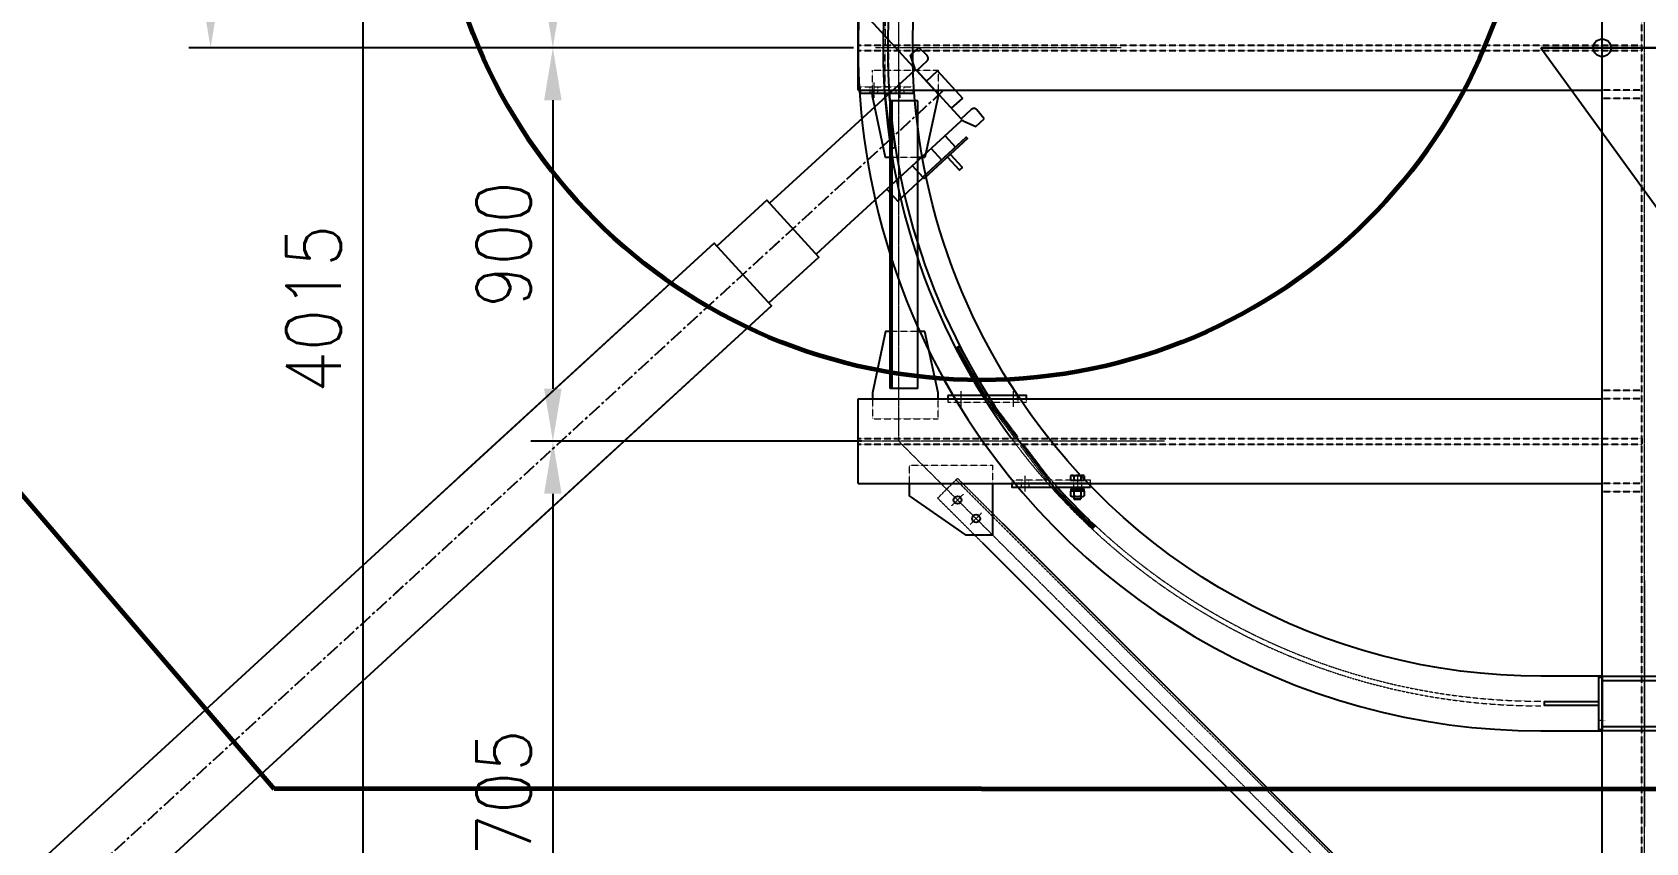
# Model space of a CAD drawing. Header units: millimetres. Extents: x 13669 to 217197, y -88248 to 24578.
# Drawn here: x 199457 to 203149, y -23480 to -21626 of the extents above; entities that cross this region are included whole.
import ezdxf

# ---------------------------------------------------------------- set-up
doc = ezdxf.new("R2010")
doc.units = ezdxf.units.MM
for name, pattern in [('CENTER', [50.8, 31.75, -6.35, 6.35, -6.35]), ('CENTER2', [1.125, 0.75, -0.125, 0.125, -0.125]), ('DASHED2', [0.375, 0.25, -0.125]), ('HIDDEN', [0.375, 0.25, -0.125])]:
    doc.linetypes.add(name, pattern=pattern)
for name, color, linetype in [('1', 7, 'Continuous'), ('CHAPA PISO', 3, 'Continuous'), ('SDDIM', 1, 'Continuous'), ('Tx-DDIM', 1, 'Continuous'), ('Tx_DDIM', 1, 'Continuous'), ('Tx_M_EQUIPOS', 4, 'Continuous'), ('Tx_M_EXISTENTES', 8, 'Continuous'), ('Tx_M_OCULTOS', 2, 'DASHED2')]:
    doc.layers.add(name, color=color, linetype=linetype)
for name, color, linetype, lineweight in [('RELEVO', 170, 'Continuous', 30), ('TITULOS', 6, 'Continuous', 60), ('Tx_EJES', 1, 'CENTER2', 5), ('Tx_M_OCULTAS FINO', 1, 'DASHED2', 5)]:
    doc.layers.add(name, color=color, linetype=linetype, lineweight=lineweight)
doc.styles.add('ROMANS', font='romans.shx', dxfattribs={"width": 0.9})
doc.styles.get("Standard").update_dxf_attribs({"font": 'arial.ttf'})
doc.dimstyles.new('DIMSTYLE24', dxfattribs={"dimtxt": 3.2, "dimasz": 1, "dimexe": 2.54, "dimexo": 0, "dimgap": 1.6, "dimtad": 1, "dimdec": 4, "dimzin": 0, "dimdsep": 46, "dimtxsty": 'Standard', "dimblk1": 'OPEN', "dimblk2": 'OPEN', "dimsah": 1, "dimcen": 0.09, "dimadec": 0, "dimazin": 0, "dimtfac": 1, "dimtdec": 4, "dimtmove": 0, "dimatfit": 3, "dimldrblk": 'OPEN', "dimfxl": 1, "dimtvp": 1, "dimtolj": 1, "dimtzin": 0, "dimarcsym": 0})
doc.dimstyles.new('ESC 1-50', dxfattribs={"dimscale": 50, "dimtxt": 2.5, "dimasz": 2.4, "dimexe": 1, "dimexo": 1, "dimgap": 1, "dimtad": 1, "dimdec": 0, "dimtxsty": 'ROMANS', "dimcen": 2.5, "dimclrd": 256, "dimclre": 256, "dimclrt": 3, "dimadec": 0, "dimazin": 2, "dimtfac": 0.5, "dimtdec": 0, "dimtmove": 0, "dimatfit": 3, "dimfxl": 1, "dimtfill": 1, "dimtfillclr": 256, "dimtolj": 2, "dimlwd": -1, "dimarcsym": 0})
doc.dimstyles.new('ISO-25', dxfattribs={"dimtxt": 2.5, "dimasz": 2.5, "dimexe": 1.25, "dimexo": 0.625, "dimtad": 1, "dimtxsty": 'Standard', "dimcen": 2.5, "dimadec": 0, "dimazin": 0, "dimtfac": 1, "dimtmove": 0, "dimatfit": 3, "dimfxl": 1, "dimarcsym": 0})

# ---------------------------------------------------------------- blocks, each defined once
blk = doc.blocks.new('*D373')
at = {"layer": 'Defpoints', "color": 0, "transparency": 16777216}
for p in [(201848.9, -20761.5), (200647.9, -21661.5), (201386, -21661.5)]:
    blk.add_point(p, dxfattribs=at)
at = {"layer": 'Tx_DDIM', "lineweight": -2, "transparency": 16777216}
for p, q in [((201798.9, -20761.5), (200597.9, -20761.5)), ((201336, -21661.5), (200597.9, -21661.5))]:
    blk.add_line(p, q, dxfattribs=at)
at = {"layer": 'Tx_DDIM', "transparency": 16777216}
blk.add_line((200647.9, -20881.5), (200647.9, -21541.5), dxfattribs=at)
for points in [[(200627.9, -20881.5), (200667.9, -20881.5), (200647.9, -20761.5)], [(200627.9, -21541.5), (200667.9, -21541.5), (200647.9, -21661.5)]]:
    blk.add_solid(points, dxfattribs=at)
at = {"layer": 'Tx_DDIM', "color": 3, "transparency": 16777216, "insert": (200535.4, -21211.5), "char_height": 125, "attachment_point": 5, "rotation": 90, "style": 'ROMANS', "bg_fill": 3, "box_fill_scale": 1.1, "bg_fill_color": 256, "bg_fill_true_color": 13158600, "bg_fill_transparency": 0}
blk.add_mtext('\\A2;900', dxfattribs=at)
blk = doc.blocks.new('*D374')
at = {"layer": 'Defpoints', "color": 0, "transparency": 16777216}
for p in [(201386, -21661.5), (200647.9, -22561.5), (201329.4, -22561.5)]:
    blk.add_point(p, dxfattribs=at)
at = {"layer": 'Tx_DDIM', "lineweight": -2, "transparency": 16777216}
for p, q in [((201336, -21661.5), (200597.9, -21661.5)), ((201279.4, -22561.5), (200597.9, -22561.5))]:
    blk.add_line(p, q, dxfattribs=at)
at = {"layer": 'Tx_DDIM', "transparency": 16777216}
blk.add_line((200647.9, -21781.5), (200647.9, -22441.5), dxfattribs=at)
for points in [[(200627.9, -21781.5), (200667.9, -21781.5), (200647.9, -21661.5)], [(200627.9, -22441.5), (200667.9, -22441.5), (200647.9, -22561.5)]]:
    blk.add_solid(points, dxfattribs=at)
at = {"layer": 'Tx_DDIM', "color": 3, "transparency": 16777216, "insert": (200535.4, -22111.5), "char_height": 125, "attachment_point": 5, "rotation": 90, "style": 'ROMANS', "bg_fill": 3, "box_fill_scale": 1.1, "bg_fill_color": 256, "bg_fill_true_color": 13158600, "bg_fill_transparency": 0}
blk.add_mtext('\\A2;900', dxfattribs=at)
blk = doc.blocks.new('*D375')
at = {"layer": 'Defpoints', "color": 0, "transparency": 16777216}
for p in [(201404.4, -22561.5), (200647.9, -24266.5), (203145.9, -24266.5)]:
    blk.add_point(p, dxfattribs=at)
at = {"layer": 'SDDIM', "lineweight": -2, "transparency": 16777216}
for p, q in [((201354.4, -22561.5), (200597.9, -22561.5)), ((203095.9, -24266.5), (200597.9, -24266.5))]:
    blk.add_line(p, q, dxfattribs=at)
at = {"layer": 'SDDIM', "transparency": 16777216}
blk.add_line((200647.9, -22681.5), (200647.9, -24146.5), dxfattribs=at)
for points in [[(200627.9, -22681.5), (200667.9, -22681.5), (200647.9, -22561.5)], [(200627.9, -24146.5), (200667.9, -24146.5), (200647.9, -24266.5)]]:
    blk.add_solid(points, dxfattribs=at)
at = {"layer": 'SDDIM', "color": 3, "transparency": 16777216, "insert": (200535.4, -23414), "char_height": 125, "attachment_point": 5, "rotation": 90, "style": 'ROMANS', "bg_fill": 3, "box_fill_scale": 1.1, "bg_fill_color": 256, "bg_fill_true_color": 13158600, "bg_fill_transparency": 0}
blk.add_mtext('\\A2;1705', dxfattribs=at)
blk = doc.blocks.new('*D377')
at = {"layer": 'Defpoints', "color": 0, "transparency": 16777216}
for p in [(201706.3, -20251.5), (200212.9, -24266.5), (202710.9, -24266.5)]:
    blk.add_point(p, dxfattribs=at)
at = {"layer": 'SDDIM', "lineweight": -2, "transparency": 16777216}
for p, q in [((201656.3, -20251.5), (200162.9, -20251.5)), ((202660.9, -24266.5), (200162.9, -24266.5))]:
    blk.add_line(p, q, dxfattribs=at)
at = {"layer": 'SDDIM', "transparency": 16777216}
blk.add_line((200212.9, -20371.5), (200212.9, -24146.5), dxfattribs=at)
for points in [[(200192.9, -20371.5), (200232.9, -20371.5), (200212.9, -20251.5)], [(200192.9, -24146.5), (200232.9, -24146.5), (200212.9, -24266.5)]]:
    blk.add_solid(points, dxfattribs=at)
at = {"layer": 'SDDIM', "color": 3, "transparency": 16777216, "insert": (200100.4, -22259), "char_height": 125, "attachment_point": 5, "rotation": 90, "style": 'ROMANS', "bg_fill": 3, "box_fill_scale": 1.1, "bg_fill_color": 256, "bg_fill_true_color": 13158600, "bg_fill_transparency": 0}
blk.add_mtext('\\A2;4015', dxfattribs=at)
blk = doc.blocks.new('BRW58V')
for p, q in [((-15.6, 10), (-15.6, 0)), ((-15.6, 0), (15.6, 0)), ((-11.7, 11), (11.7, 11)), ((-7.8, 10), (-7.8, 0)), ((7.8, 10), (7.8, 0)), ((15.6, 10), (15.6, 0)), ((-15.6, -25), (-15.6, -36)), ((-15, -20), (15, -20)), ((-15, -20), (-15, -24)), ((-15, -24), (-11.7, -24)), ((-11.7, -24), (11.7, -24)), ((-7.8, -25), (-7.8, -36)), ((7.8, -25), (7.8, -36)), ((11.7, -24), (15, -24)), ((15, -20), (15, -24)), ((15.6, -25), (15.6, -36)), ((-11.7, -37), (11.7, -37)), ((-7.9, -37), (-7.9, -42.5)), ((-7.9, -42.5), (7.9, -42.5)), ((-7.9, -42.5), (-6.9, -43.5)), ((-6.9, -43.5), (6.9, -43.5)), ((6.9, -43.5), (7.9, -42.5)), ((7.9, -37), (7.9, -42.5))]:
    blk.add_line(p, q)
at = {"linetype": 'HIDDEN'}
for p, q in [((-6.5, -37), (-6.5, -42.5)), ((6.5, -37), (6.5, -42.5))]:
    blk.add_line(p, q, dxfattribs=at)
for centre, radius, start, end in [((-11.7, 2.9), 8.09, 61.2168, 118.7832), ((0, -19.9), 30.9, 75.3778, 104.6222), ((11.7, 2.9), 8.09, 61.2168, 118.7832), ((-11.7, -32.1), 8.09, 61.2168, 118.7832), ((-11.7, -28.9), 8.09, 241.2168, 298.7832), ((0, -54.9), 30.9, 75.3778, 104.6222), ((0, -6.1), 30.9, 255.3778, 284.6222), ((11.7, -32.1), 8.09, 61.2168, 118.7832), ((11.7, -28.9), 8.09, 241.2168, 298.7832)]:
    blk.add_arc(centre, radius, start, end)
blk = doc.blocks.new('*D380')
at = {"layer": 'Defpoints', "color": 0, "transparency": 16777216}
for p in [(202908.9, -20161.5), (199864.7, -21661.5), (201266.7, -21661.5)]:
    blk.add_point(p, dxfattribs=at)
at = {"layer": 'SDDIM', "lineweight": -2, "transparency": 16777216}
for p, q in [((202858.9, -20161.5), (199814.7, -20161.5)), ((201216.7, -21661.5), (199814.7, -21661.5))]:
    blk.add_line(p, q, dxfattribs=at)
at = {"layer": 'SDDIM', "transparency": 16777216}
blk.add_line((199864.7, -20281.5), (199864.7, -21541.5), dxfattribs=at)
for points in [[(199844.7, -20281.5), (199884.7, -20281.5), (199864.7, -20161.5)], [(199844.7, -21541.5), (199884.7, -21541.5), (199864.7, -21661.5)]]:
    blk.add_solid(points, dxfattribs=at)
at = {"layer": 'SDDIM', "color": 3, "transparency": 16777216, "insert": (199752.2, -20911.5), "char_height": 125, "attachment_point": 5, "rotation": 90, "style": 'ROMANS', "bg_fill": 3, "box_fill_scale": 1.1, "bg_fill_color": 256, "bg_fill_true_color": 13158600, "bg_fill_transparency": 0}
blk.add_mtext('\\A2;1500', dxfattribs=at)
blk = doc.blocks.new('A$C30D82DAE')
at = {"layer": 'Tx_M_EQUIPOS'}
for points in [[(-104.9, 60), (-97, 60), (-97, -60), (-104.9, -60)], [(-104.9, 4), (-229.9, 4), (-229.9, -4), (-104.9, -4)]]:
    blk.add_lwpolyline(points, close=True, dxfattribs=at)
at = {"layer": 'Tx_M_OCULTAS FINO'}
blk.add_line((-89.1, -39), (-104.9, -39), dxfattribs=at)
blk = doc.blocks.new('_OPEN')
at = {"color": 0, "linetype": 'ByBlock'}
for q in [(-3.128, 0.562), (-3.128, -0.562), (-3, 0)]:
    blk.add_line((0, 0), q, dxfattribs=at)
blk = doc.blocks.new('*D398')
at = {"layer": '1', "color": 0, "linetype": 'Continuous', "lineweight": -2, "transparency": 16777216}
blk.add_line((197699.1, -25283.2), (197378.9, -25576.8), dxfattribs=at)
blk.add_arc((198291.5, -24739.9), 1237, 105.6249, 222.5007, dxfattribs=at)
at = {"layer": 'Defpoints', "color": 0, "linetype": 'Continuous', "transparency": 16777216}
for p in [(197351, -21371.8), (201544.4, -21756.7), (197283.5, -24022.9), (198126.2, -24147.7), (197699.1, -25283.2)]:
    blk.add_point(p, dxfattribs=at)
at = {"layer": '1', "color": 0, "linetype": 'Continuous', "lineweight": -2, "transparency": 16777216, "xscale": 0.5, "yscale": 0.5, "zscale": 0.5}
for p, rotation in [((197958.8, -23548.4), 15.61327975359566), ((197379.8, -25576), 312.5122968847326)]:
    blk.add_blockref('_OPEN', p, dxfattribs=dict(at, rotation=rotation))
at = {"layer": '1', "color": 0, "linetype": 'Continuous', "transparency": 16777216, "insert": (197056.4, -24646.4), "char_height": 1.6, "attachment_point": 5, "rotation": 85.6712}
blk.add_mtext('\\A1;117°', dxfattribs=at)
blk = doc.blocks.new('*D399')
at = {"layer": '1', "color": 0, "linetype": 'Continuous', "lineweight": -2, "transparency": 16777216}
blk.add_line((197699.1, -25283.2), (197394.3, -25562.8), dxfattribs=at)
blk.add_arc((198307, -24725.7), 1237.2, 222.547, 5.4397, dxfattribs=at)
at = {"layer": 'Defpoints', "color": 0, "linetype": 'Continuous', "transparency": 16777216}
for p in [(201544.4, -21756.7), (201756.4, -24395.8), (198887.3, -24670.2), (197699.1, -25283.2), (198310.7, -25962.9)]:
    blk.add_point(p, dxfattribs=at)
at = {"layer": '1', "color": 0, "linetype": 'Continuous', "lineweight": -2, "transparency": 16777216, "xscale": 0.5, "yscale": 0.5, "zscale": 0.5}
for p, rotation in [((199538.5, -24607.9), 95.45130150216656), ((197395.2, -25561.9), 132.5354540853407)]:
    blk.add_blockref('_OPEN', p, dxfattribs=dict(at, rotation=rotation))
at = {"layer": '1', "color": 0, "linetype": 'Continuous', "transparency": 16777216, "insert": (199198, -25581.7), "char_height": 1.6, "attachment_point": 5, "rotation": 46.15}
blk.add_mtext('\\A1;143°', dxfattribs=at)
blk = doc.blocks.new('*D400')
at = {"color": 0, "lineweight": -2, "transparency": 16777216}
for p, q in [((201530.7, -21768.4), (199046.3, -19059.4)), ((195849, -21993.3), (198973.4, -19127.9)), ((198258.8, -24769), (195774.4, -22060))]:
    blk.add_line(p, q, dxfattribs=at)
at = {"color": 0, "transparency": 16777216}
for points in [[(198962.2, -19115.6), (198984.7, -19140.2), (199047.1, -19060.3)], [(195837.7, -21981), (195860.2, -22005.6), (195775.3, -22060.9)]]:
    blk.add_solid(points, dxfattribs=at)
at = {"layer": 'Defpoints', "color": 0, "transparency": 16777216}
for p in [(199047.1, -19060.3), (201531.1, -21768.8), (198259.3, -24769.5)]:
    blk.add_point(p, dxfattribs=at)
at = {"color": 0, "transparency": 16777216, "insert": (197309.2, -20449.4), "char_height": 250, "attachment_point": 5, "rotation": 42.5239}
blk.add_mtext('4439,44', dxfattribs=at)

msp = doc.modelspace()

# ---------------------------------------------------------------- linework, layer by layer
at = {"layer": 'Tx-DDIM'}
msp.add_circle((203048.8743747, -21661.5175154), 20, dxfattribs=at)
at = {"layer": 'Tx_EJES'}
for p, q in [((203145.8743747, -24647.9214104), (203145.8743747, -19833.65839)), ((203048.8743747, -21681.5175154), (203048.8743747, -21641.5175154))]:
    msp.add_line(p, q, dxfattribs=at)
at = {"layer": 'Tx_M_EQUIPOS'}
msp.add_line((203048.8743746, -21758.5175154), (203048.8743746, -21564.5175154), dxfattribs=at)
at = {"layer": 'Tx_M_OCULTOS'}
for p, q in [((203048.8743746, -21655.2175154), (203139.5743746, -21655.2175154)), ((203048.8743746, -21667.8175154), (203139.5743746, -21667.8175154)), ((203139.5743746, -21655.2175154), (203139.5743746, -21667.8175154)), ((203139.5743745, -21758.5175155), (203048.8743745, -21758.5175155)), ((203139.5743745, -21777.5675155), (203048.8743745, -21777.5675155)), ((203139.5743745, -22445.4675155), (203048.8743745, -22445.4675155)), ((203139.5743745, -22464.5175155), (203048.8743745, -22464.5175155))]:
    msp.add_line(p, q, dxfattribs=at)

# ---------------------------------------------------------------- dimensions: what is measured, and where the dimension line sits
at = {"layer": 'Tx_DDIM'}
dim = msp.add_linear_dim(base=(200647.8945823, -21661.5175154), p1=(201848.8743749, -20761.5175154), p2=(201385.9724946, -21661.5175154), angle=90, dimstyle='ESC 1-50', dxfattribs=at)
dim.commit()
dim.dimension.update_dxf_attribs({"geometry": '*D373', "text_midpoint": (200535.3945823, -21211.5175154)})

# ---------------------------------------------------------------- next in the draw order: dimensions: what is measured, and where the dimension line sits
dim = msp.add_linear_dim(base=(200647.8945823, -22561.5175154), p1=(201385.9724946, -21661.5175154), p2=(201329.3743746, -22561.5175154), angle=90, dimstyle='ESC 1-50', dxfattribs=at)
dim.commit()
dim.dimension.update_dxf_attribs({"geometry": '*D374', "text_midpoint": (200535.3945823, -22111.5175154)})

# ---------------------------------------------------------------- next in the draw order: dimensions: what is measured, and where the dimension line sits
at = {"layer": 'SDDIM'}
dim = msp.add_linear_dim(base=(200647.8945823, -24266.5175153), p1=(201404.3743746, -22561.5175154), p2=(203145.8743747, -24266.5175153), angle=90, dimstyle='ESC 1-50', dxfattribs=at)
dim.commit()
dim.dimension.update_dxf_attribs({"geometry": '*D375', "text_midpoint": (200535.3945823, -23414.0175153)})

# ---------------------------------------------------------------- next in the draw order: linework, layer by layer
at = {"layer": 'CHAPA PISO'}
for p, q in [((203048.8743746, -23161.5175154), (203048.8743746, -23108.5175154)), ((203048.8743746, -23214.5175154), (203048.8743746, -23108.5175154)), ((203048.8743747, -23108.5175158), (204202.8945823, -23108.5175156)), ((203048.8743747, -23161.5175158), (203048.8743747, -23108.5175158)), ((204202.8945823, -23214.5175154), (203048.8743747, -23214.5175154))]:
    msp.add_line(p, q, dxfattribs=at)
at = {"layer": 'Tx_EJES'}
msp.add_line((203145.8743747, -22880.2675154), (203145.8743747, -23442.7675154), dxfattribs=at)
at = {"layer": 'Tx_M_EQUIPOS'}
for p, q in [((203048.8743746, -24009.6175153), (203048.8743746, -20348.5175154)), ((203048.8743746, -22658.5175154), (203048.8743746, -22464.5175154)), ((203048.8743746, -23099.0175154), (204202.8945823, -23099.0175154)), ((204202.8945823, -23224.0175154), (203048.8743746, -23224.0175154))]:
    msp.add_line(p, q, dxfattribs=at)
at = {"layer": 'Tx_M_OCULTAS FINO'}
for p, q in [((203242.8743746, -23099.0175154), (203048.8743746, -23099.0175154)), ((203242.8743746, -23224.0175154), (203048.8743746, -23224.0175154))]:
    msp.add_line(p, q, dxfattribs=at)
at = {"layer": 'Tx_M_OCULTOS'}
for p, q in [((203139.5743746, -24009.6175153), (203139.5743746, -20348.5175154)), ((203048.8743746, -22555.2175154), (203139.5743746, -22555.2175154)), ((203139.5743746, -22555.2175154), (203139.5743746, -22567.8175154)), ((203048.8743746, -22567.8175154), (203139.5743746, -22567.8175154)), ((203139.5743745, -22658.5175155), (203048.8743745, -22658.5175155)), ((203139.5743745, -22677.5675155), (203048.8743745, -22677.5675155))]:
    msp.add_line(p, q, dxfattribs=at)

# ---------------------------------------------------------------- next in the draw order: block references
msp.add_blockref('A$C30D82DAE', (203145.8743747, -23161.5175158))

# ---------------------------------------------------------------- next in the draw order: dimensions: what is measured, and where the dimension line sits
at = {"layer": 'SDDIM'}
dim = msp.add_linear_dim(base=(200212.9495117, -24266.5175153), p1=(201706.2594785, -20251.5175154), p2=(202710.9293041, -24266.5175153), angle=90, dimstyle='ESC 1-50', dxfattribs=at)
dim.commit()
dim.dimension.update_dxf_attribs({"geometry": '*D377', "text_midpoint": (200100.4495117, -22259.0175153)})

# ---------------------------------------------------------------- next in the draw order: linework, layer by layer
for p, q in [((201231.5613268, -21936.6506648), (201143.7961822, -22017.1399107)), ((201338.0820889, -22052.8004681), (201250.3169443, -22133.2897141))]:
    msp.add_line(p, q)
at = {"color": 7, "linetype": 'Continuous'}
for points in [[(201142.2512065, -22245.0833242), (201256.636629, -22140.1806724), (201137.4764975, -22010.2489524), (201023.0910751, -22115.1516042)], [(197931.4363344, -25202.4022202), (201148.5708912, -22251.9742825), (201016.7713904, -22108.2606458), (197799.6368335, -25058.6885835)]]:
    msp.add_lwpolyline(points, dxfattribs=at)
at = {"layer": '1', "color": 7, "linetype": 'Continuous'}
for p, q in [((201231.5613268, -21936.6506648), (201475.1223536, -21713.2813138)), ((201635.1125153, -21823.8141701), (201617.8298854, -21803.4791589)), ((201338.0820889, -22052.8004681), (201581.6431157, -21829.4311171)), ((201513.814259, -21891.6368317), (201537.4707689, -21917.4317933)), ((201545.2834772, -21862.7764719), (201568.9399871, -21888.5714336)), ((201351.921138, -21933.1888077), (201319.6773696, -21962.7595059)), ((201016.7744973, -22108.2545304), (200327.6833834, -22740.2186706)), ((201016.7745076, -22108.2545416), (200327.6833937, -22740.2186818)), ((201148.5745154, -22251.9687312), (200459.4834015, -22883.9328713)), ((201148.5745103, -22251.9687255), (200565.5780505, -22786.6336617))]:
    msp.add_line(p, q, dxfattribs=at)
at = {"layer": '1', "color": 7, "linetype": 'CENTER'}
for p, q in [((197699.0590592, -25283.2216209), (201544.423339, -21756.645408)), ((197699.0675512, -25283.2138329), (201544.4170415, -21756.6511834))]:
    msp.add_line(p, q, dxfattribs=at)
at = {"layer": '1', "color": 7, "linetype": 'Continuous'}
for points in [[(201503.7921992, -21692.1440306), (201480.424185, -21713.5747916), (201581.8084164, -21824.1237429), (201605.1764306, -21802.6929819)], [(201502.7287159, -21737.8955609), (201528.2374884, -21714.5015145), (201585.012658, -21776.4089272), (201584.1285317, -21777.2197577), (201559.5038855, -21799.8029736)], [(201587.046014, -21828.5442518), (201615.9883426, -21841.3529122), (201635.1131343, -21823.8136023)], [(201494.2460405, -21957.0731089), (201593.7400966, -21865.8273006), (201596.7816236, -21869.1437692), (201497.2875674, -21960.3895774), (201495.5976951, -21958.5469475)], [(201550.8358985, -21911.5159471), (201577.533692, -21940.627112), (201578.9469582, -21940.6879717), (201584.1057914, -21935.9568157), (201584.1666291, -21934.5440581), (201557.4688356, -21905.4328932)], [(201411.9985864, -21985.0117899), (201437.0067509, -22012.2805901), (201495.597076, -21958.5475153), (201470.5889115, -21931.278715)], [(200327.6832517, -22740.2220574), (201016.7713904, -22108.2606458), (200433.7773456, -22642.9233672)]]:
    msp.add_lwpolyline(points, dxfattribs=at)
for centre, radius, start, end in [((201471.74269, -21709.5961424), 4.9999814, 312.5238760696, 18.9180460691), ((201611.1243596, -21809.1785793), 8.7999675, 40.3632460706, 132.5238760696), ((201585.0227794, -21833.1162885), 4.9999814, 66.1297060705, 132.5238760696)]:
    msp.add_arc(centre, radius, start, end, dxfattribs=at)
at = {"layer": 'TITULOS'}
for p, q in [((198926.8743748, -22093.7921077), (200009.8786994, -23356.5175154)), ((201628.8743746, -23356.5175154), (200009.8786994, -23356.5175154)), ((201628.8743746, -23356.5175154), (204435.8743748, -23356.5175154))]:
    msp.add_line(p, q, dxfattribs=at)
at = {"layer": 'Tx-DDIM'}
for p, q in [((201635.8234581, -22454.6429554), (201574.1184604, -22345.9346611)), ((201794.1199256, -22666.4175154), (201635.9574561, -22456.6175154)), ((201797.9931875, -22669.2196337), (201885.5593837, -22758.4225556))]:
    msp.add_line(p, q, dxfattribs=at)
at = {"layer": 'Tx_EJES'}
for p, q in [((201439.3743746, -22561.5175154), (201439.3743746, -20761.5175154)), ((201948.4724946, -21661.5175154), (201385.9724946, -21661.5175154)), ((201382.013994, -21740.6175154), (201382.013994, -21776.4175154)), ((201442.013994, -21740.6175154), (201442.013994, -21776.4175154)), ((201581.9130496, -22482.4175154), (201581.9130496, -22446.6175154)), ((201701.9130496, -22482.4175154), (201701.9130496, -22446.6175154)), ((202047.5106003, -22561.5175154), (201346.3743746, -22561.5175154)), ((201439.3743746, -22561.5175154), (203145.8743747, -24266.5175153)), ((201728.1643322, -22640.6175154), (201728.1643322, -22676.4175154)), ((201848.1643322, -22640.6175154), (201848.1643322, -22676.4175154)), ((201560.4718257, -22709.3667737), (201587.3300663, -22682.4849042)), ((201602.9168829, -22751.7745221), (201629.7751235, -22724.8926525))]:
    msp.add_line(p, q, dxfattribs=at)
at = {"layer": 'Tx_M_EQUIPOS'}
for p, q in [((201346.3743746, -21758.5175154), (201346.3743746, -21564.5175154)), ((201346.3743746, -21758.5175154), (203048.8743746, -21758.5175154)), ((201529.3743746, -21772.4791269), (201529.3743746, -21758.5175154)), ((201419.3743746, -22440.5559038), (201419.3743746, -21782.4791269)), ((201483.3743746, -21782.4791269), (201419.3743746, -21782.4791269)), ((201424.1743746, -22440.5559038), (201424.1743746, -21782.4791269)), ((201483.3743746, -22440.5559038), (201483.3743746, -21782.4791269)), ((201483.3743746, -22440.5559038), (201419.3743746, -22440.5559038)), ((201346.3743746, -22464.5175154), (203048.8743746, -22464.5175154)), ((201346.3743746, -22658.5175154), (201346.3743746, -22464.5175154)), ((201346.3743746, -22658.5175154), (203048.8743746, -22658.5175154)), ((201676.4547374, -22748.9137609), (202908.2168966, -23979.5932107)), ((201631.2198059, -22794.1884885), (202862.5024851, -24024.3888799))]:
    msp.add_line(p, q, dxfattribs=at)
for points in [[(201352.013994, -21766.4175154), (201352.013994, -21758.5175154), (201472.013994, -21758.5175154), (201472.013994, -21766.4175154)], [(201416.5719274, -21766.4175147), (201430.4969315, -21890.6394703), (201422.5467263, -21891.5306706), (201408.6217222, -21767.308715)], [(201551.9130496, -22456.6175154), (201551.9130496, -22464.5175154), (201731.9130496, -22464.5175154), (201731.9130496, -22456.6175154)], [(201878.1643322, -22666.4175154), (201878.1643322, -22658.5175154), (201698.1643322, -22658.5175154), (201698.1643322, -22666.4175154)]]:
    msp.add_lwpolyline(points, close=True, dxfattribs=at)
for points in [[(201379.3743746, -21772.4791269), (201379.3743746, -21758.5175154)], [(201419.3743746, -21912.4791269), (201409.3743746, -21912.4791269), (201379.3743746, -21772.4791269)], [(201529.3743746, -21772.4791269), (201499.3743746, -21912.4791269)], [(201499.3743746, -21912.4791269), (201483.3743746, -21912.4791269)], [(201419.3743746, -22310.5559038), (201409.3743746, -22310.5559038), (201379.3743746, -22450.5559038)], [(201499.3743746, -22310.5559038), (201483.3743746, -22310.5559038)], [(201529.3743746, -22450.5559038), (201499.3743746, -22310.5559038)], [(201379.3743746, -22450.5559038), (201379.3743746, -22464.5175154)], [(201529.3743746, -22464.5175154), (201529.3743746, -22450.5559038)]]:
    msp.add_lwpolyline(points, dxfattribs=at)
at = {"layer": 'Tx_M_EQUIPOS', "color": 5}
for points in [[(201632.3447927, -22456.6175154), (201570.639795, -22347.9092211), (201577.5971258, -22343.9601012), (201639.3021235, -22452.6683955)], [(201800.847681, -22666.4175154), (201888.4138772, -22755.6204373), (201882.7048902, -22761.2246738), (201795.138694, -22672.0217519)]]:
    msp.add_lwpolyline(points, close=True, dxfattribs=at)
at = {"layer": 'Tx_M_EQUIPOS'}
for points in [[(201543.6614795, -22421.5175154, 0.2721427251), (202908.8743749, -23224.0175154), (203048.8743746, -23224.0175154)], [(203048.8743746, -23099.0175154), (202908.8743749, -23099.0175154, -0.2590022869), (201688.7078904, -22421.5175154)]]:
    msp.add_lwpolyline(points, format="xyb", dxfattribs=at)
at = {"layer": 'Tx_M_EQUIPOS', "elevation": 0}
msp.add_lwpolyline([(201653.6711802, -22658.5175154), (201653.6711802, -22776.5183736), (201593.6711802, -22776.5183736), (201463.6711802, -22686.5183736), (201463.6711802, -22658.5175154)], dxfattribs=at)
at = {"layer": 'Tx_M_EQUIPOS'}
for centre in [(201573.900946, -22695.9258389), (201616.3460032, -22738.3335873)]:
    msp.add_circle(centre, 9, dxfattribs=at)
at = {"layer": 'Tx_M_OCULTAS FINO'}
for p, q in [((201373.013994, -21750.6175154), (201373.013994, -21766.4175154)), ((201391.013994, -21750.6175154), (201391.013994, -21766.4175154)), ((201433.013994, -21750.6175154), (201433.013994, -21766.4175154)), ((201451.013994, -21750.6175154), (201451.013994, -21766.4175154)), ((201552.9130496, -22472.4175154), (201552.9130496, -22456.6175154)), ((201710.9130496, -22472.4175154), (201710.9130496, -22456.6175154)), ((201712.9130496, -22472.4175154), (201712.9130496, -22456.6175154)), ((201730.9130496, -22472.4175154), (201730.9130496, -22456.6175154)), ((201528.644251, -22691.7030967), (201573.8791825, -22646.428369)), ((201570.4865626, -22649.8239736), (202996.2454966, -24074.3296766)), ((201573.8791825, -22646.428369), (201676.4547374, -22748.9137609)), ((201719.1643322, -22650.6175154), (201719.1643322, -22666.4175154)), ((201737.1643322, -22650.6175154), (201737.1643322, -22666.4175154)), ((201839.1643322, -22650.6175154), (201839.1643322, -22666.4175154)), ((201857.1643322, -22650.6175154), (201857.1643322, -22666.4175154)), ((201528.644251, -22691.7030967), (201631.2198059, -22794.1884885))]:
    msp.add_line(p, q, dxfattribs=at)
at = {"layer": 'Tx_M_OCULTAS FINO', "color": 5}
for points in [[(201408.013994, -21572.4175161), (201408.013994, -21655.2175161), (201416.013994, -21655.2175161), (201416.013994, -21572.4175161)], [(201408.013994, -21750.6175154), (201408.013994, -21667.8175154), (201416.013994, -21667.8175154), (201416.013994, -21750.6175154)]]:
    msp.add_lwpolyline(points, close=True, dxfattribs=at)
at = {"layer": 'Tx_M_OCULTAS FINO'}
for points in [[(201379.3743746, -21758.5175154), (201379.3743746, -21712.4791269), (201529.3743746, -21712.4791269), (201529.3743746, -21758.5175154)], [(201483.3743746, -21912.4791269), (201419.3743746, -21912.4791269)], [(201483.3743746, -22310.5559038), (201419.3743746, -22310.5559038)], [(201379.3743746, -22464.5175154), (201379.3743746, -22510.5559038), (201529.3743746, -22510.5559038), (201529.3743746, -22464.5175154)]]:
    msp.add_lwpolyline(points, dxfattribs=at)
for points in [[(201352.013994, -21758.5175154), (201352.013994, -21750.6175154), (201472.013994, -21750.6175154), (201472.013994, -21758.5175154)], [(201551.9130496, -22464.5175154), (201551.9130496, -22472.4175154), (201731.9130496, -22472.4175154), (201731.9130496, -22464.5175154)], [(201646.4898466, -22477.2333333), (201705.279984, -22555.2175154), (201711.6680899, -22550.4016974), (201652.8779526, -22472.4175154)], [(201783.5676277, -22645.7869436), (201724.505454, -22567.8175154), (201718.1284974, -22572.6480872), (201777.190671, -22650.6175154)], [(201878.1643322, -22658.5175154), (201878.1643322, -22650.6175154), (201698.1643322, -22650.6175154), (201698.1643322, -22658.5175154)]]:
    msp.add_lwpolyline(points, close=True, dxfattribs=at)
for points in [[(201609.4017281, -22421.5175154, 0.2664469642), (202908.8743746, -23166.9175154)], [(201621.928704, -22421.5175154, 0.2653143316), (202908.8743746, -23156.1175154)]]:
    msp.add_lwpolyline(points, format="xyb", dxfattribs=at)
at = {"layer": 'Tx_M_OCULTAS FINO', "elevation": 0}
msp.add_lwpolyline([(201463.6711802, -22658.5175154), (201463.6711802, -22616.5183736), (201653.6711802, -22616.5183736), (201653.6711802, -22658.5175154)], dxfattribs=at)
at = {"layer": 'Tx_M_OCULTOS'}
for p, q in [((201346.3743746, -21655.2175154), (203048.8743746, -21655.2175154)), ((201346.3743746, -21667.8175154), (203048.8743746, -21667.8175154)), ((201346.3743746, -22555.2175154), (203048.8743746, -22555.2175154)), ((201346.3743746, -22567.8175154), (203048.8743746, -22567.8175154))]:
    msp.add_line(p, q, dxfattribs=at)

# ---------------------------------------------------------------- next in the draw order: block references
at = {"layer": 'Tx-DDIM'}
msp.add_blockref('BRW58V', (201848.1643322, -22650.6175154), dxfattribs=at)

# ---------------------------------------------------------------- next in the draw order: dimensions: what is measured, and where the dimension line sits
at = {"layer": '1', "color": 7, "linetype": 'Continuous'}
dim = msp.add_angular_dim_2l(base=(198310.6568521, -25962.8591408), line1=((197699.0675512, -25283.2138329), (201544.4170415, -21756.6511834)), line2=((198887.2749096, -24670.2005844), (201756.3568803, -24395.815335)), dimstyle='DIMSTYLE24', override={"dimscale": 0.5, "dimdec": 0, "dimlfac": 65}, dxfattribs=at)
dim.commit()
dim.dimension.update_dxf_attribs({"geometry": '*D399', "text_midpoint": (199199.1726405, -25582.7726694), "dimtype": 162})

# ---------------------------------------------------------------- next in the draw order: dimensions: what is measured, and where the dimension line sits
at = {"layer": 'SDDIM'}
dim = msp.add_linear_dim(base=(199864.6669687, -21661.5175154), p1=(202908.874375, -20161.5175154), p2=(201266.6752094, -21661.5175154), angle=90, dimstyle='ESC 1-50', override={"dimtfillclr": 0, "dimarcsym": 1}, dxfattribs=at)
dim.commit()
dim.dimension.update_dxf_attribs({"geometry": '*D380', "text_midpoint": (199752.1669687, -20911.5175154)})

# ---------------------------------------------------------------- next in the draw order: linework, layer by layer
msp.add_line((202908.8743749, -21661.5175154), (206170.1471557, -26166.1637301))
at = {"layer": '1', "color": 7, "linetype": 'Continuous'}
msp.add_line((201485.334965, -21660.4960991), (201504.1012722, -21679.4699442), dxfattribs=at)
msp.add_lwpolyline([(201476.4723159, -21707.9751436), (201466.20993, -21678.0351436), (201485.3347217, -21660.4958337)], dxfattribs=at)
msp.add_arc((201497.8442702, -21685.6584332), 8.7999675, 312.5238760696, 44.6845060695, dxfattribs=at)
at = {"layer": 'RELEVO'}
msp.add_line((202908.8743749, -21661.5175154), (207408.8743749, -21661.5175154), dxfattribs=at)
at = {"layer": 'TITULOS'}
msp.add_circle((201628.8743746, -21171.5175154), 1250, dxfattribs=at)
at = {"layer": 'Tx_M_EXISTENTES'}
for points in [[(201568.5023184, -20858.5175154, 0.1357620361), (201346.3743749, -21661.5175154, 0.1534125901), (201627.1932289, -22555.2175154, 0.0548937564)], [(201635.5243995, -20858.5175154, 0.1415926373), (201403.4743749, -21661.5175154, 0.160251766), (201697.4580675, -22555.2175154, 0.0570164597)], [(201648.3109454, -20858.5175154, 0.1427565611), (201414.2743749, -21661.5175154, 0.1616217045), (201710.9054814, -22555.2175154, 0.0574367404)], [(201782.9496172, -22555.2175154, -0.1693200221), (201471.3743749, -21661.5175154, -0.1492709435), (201716.5668433, -20858.5175154)]]:
    msp.add_lwpolyline(points, format="xyb", dxfattribs=at)

# ---------------------------------------------------------------- next in the draw order: dimensions: what is measured, and where the dimension line sits
dim = msp.add_aligned_dim(p1=(198259.2642761, -24769.4584898), p2=(201531.1163007, -21768.8492673), distance=3675.1037633, dimstyle='ISO-25', override={"dimtxt": 250, "dimasz": 100})
dim.commit()
dim.dimension.update_dxf_attribs({"geometry": '*D400', "text_midpoint": (197309.2288575, -20449.4321101)})
at = {"layer": '1', "color": 7, "linetype": 'Continuous'}
dim = msp.add_angular_dim_2l(base=(197283.47541, -24022.8548664), line1=((197699.0675512, -25283.2138329), (201544.4170415, -21756.6511834)), line2=((198126.1736682, -24147.7409865), (197351.0171178, -21371.7603)), dimstyle='DIMSTYLE24', override={"dimscale": 0.5, "dimdec": 0, "dimlfac": 65}, dxfattribs=at)
dim.commit()
dim.dimension.update_dxf_attribs({"geometry": '*D398', "text_midpoint": (197058.0062368, -24646.5050049), "dimtype": 162})

doc.saveas('drawing.dxf')
